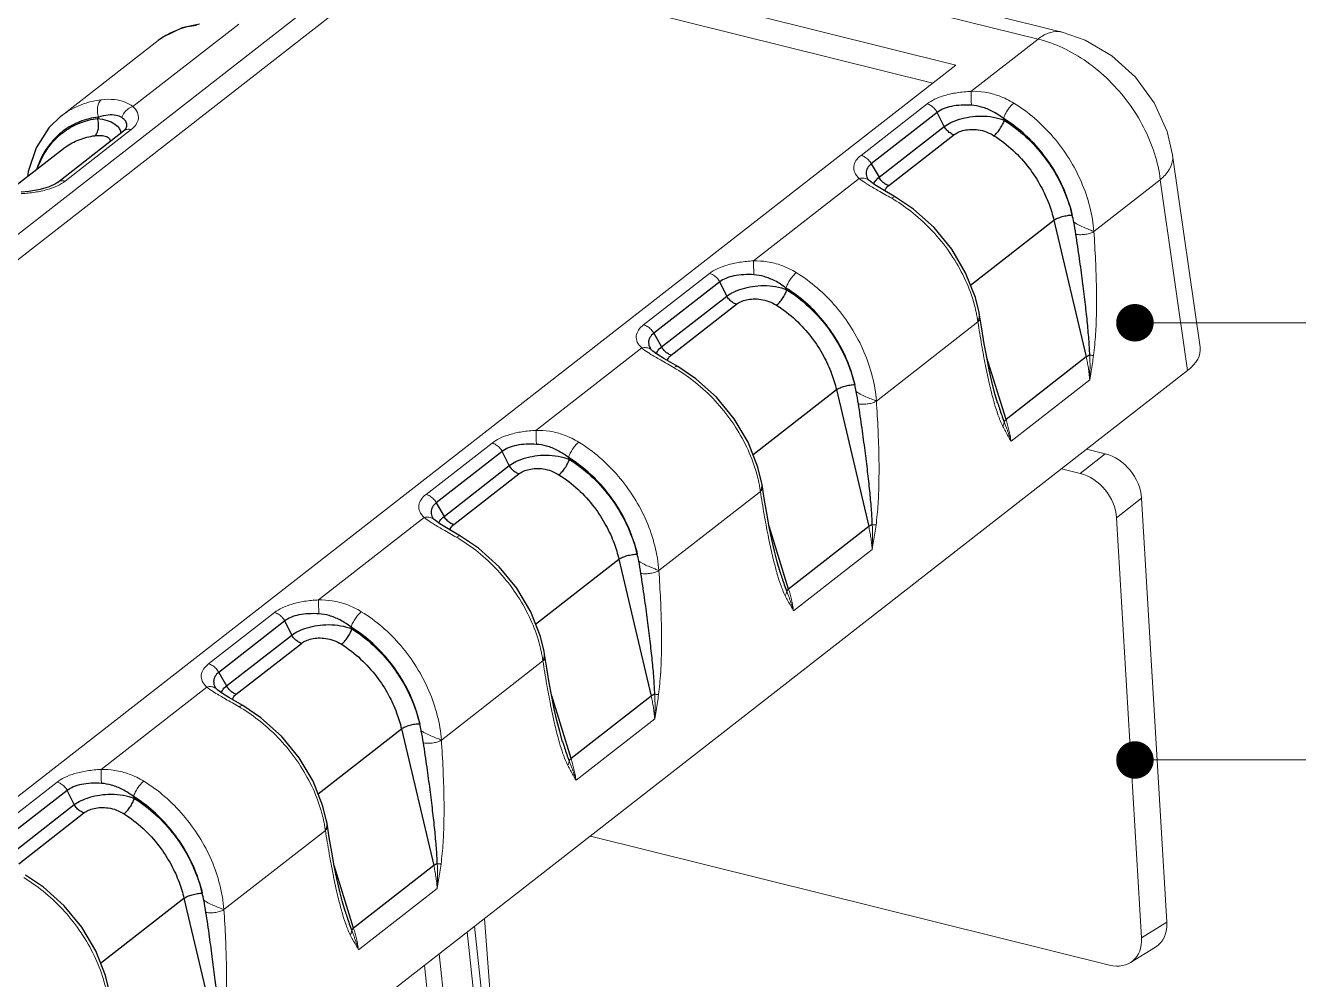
# Model space of a CAD drawing. Header units: inches. Extents: x 3700 to 4563, y 1353 to 2328.
# Drawn here: x 3946.94 to 3977.48, y 2114.42 to 2137.32 of the extents above; entities that cross this region are included whole.
import ezdxf

# ---------------------------------------------------------------- set-up
doc = ezdxf.new("R2010")
doc.units = ezdxf.units.IN
doc.header["$LTSCALE"] = 0.5
doc.layers.add('06___PRT_ALL_SURFS', color=7, linetype='Continuous')
doc.layers.add('from', color=7, linetype='Continuous', lineweight=13)
doc.styles.add('ROMAND', font='romand.shx', dxfattribs={"width": 0.75, "bigfont": 'gbcbig.shx'})
doc.dimstyles.new('YanXiu', dxfattribs={"dimtxt": 2.5, "dimasz": 2.2, "dimexe": 1, "dimexo": 0, "dimgap": 0.66, "dimtad": 0, "dimzin": 9, "dimdsep": 46, "dimtxsty": 'ROMAND', "dimblk": 'CLOSEDBLANK', "dimcen": 0, "dimclrd": 3, "dimclre": 3, "dimclrt": 7, "dimazin": 2, "dimtfac": 1, "dimtofl": 0, "dimtmove": 0, "dimatfit": 3, "dimldrblk": 'CLOSEDBLANK', "dimfxl": 1, "dimlwd": 5, "dimlwe": 5, "dimarcsym": 0})

# ---------------------------------------------------------------- blocks, each defined once
blk = doc.blocks.new('*u77')
at = {"color": 7, "linetype": 'Continuous'}
for p, q in [((56.655, 94.009), (33.75, 99.707)), ((55.773, 93.75), (32.868, 99.448)), ((32.564, 97.809), (-21.349, 55.774)), ((52.743, 92.789), (32.564, 97.809)), ((32.622, 96.914), (-20.435, 55.546)), ((51.887, 92.122), (32.622, 96.914)), ((26.266, 94.3), (22.363, 91.257)), ((23.29, 93.694), (19.715, 90.907)), ((55.773, 93.75), (53.296, 91.819)), ((-1.17, 50.754), (52.743, 92.789)), ((51.673, 91.353), (49.238, 89.455)), ((19.861, 88.507), (22.295, 90.405)), ((22.014, 90.357), (22.015, 90.357)), ((61.752, 82.375), (60.738, 89.468)), ((19.579, 88.458), (19.58, 88.459)), ((49.171, 88.602), (45.268, 85.559)), ((49.453, 88.403), (49.463, 88.397)), ((49.539, 88.525), (49.537, 88.526)), ((57.833, 86.642), (60.285, 88.554)), ((61.292, 81.514), (60.285, 88.554)), ((43.645, 85.094), (41.21, 83.196)), ((53.594, 83.654), (53.595, 83.653)), ((49.805, 80.383), (53.552, 83.304)), ((37.24, 79.3), (41.143, 82.343)), ((41.511, 82.266), (41.509, 82.267)), ((41.425, 82.144), (41.435, 82.138)), ((3.486, 36.443), (61.292, 81.514)), ((57.679, 81.166), (54.774, 78.902)), ((35.617, 78.834), (33.182, 76.936)), ((58.251, 78.437), (57.565, 78.608)), ((57.329, 77.713), (58.251, 78.437)), ((57.329, 77.713), (56.638, 77.885)), ((45.566, 77.395), (45.567, 77.394)), ((41.777, 74.123), (45.524, 77.045)), ((58.67, 76.074), (59.593, 76.798)), ((60.524, 61.144), (59.593, 76.798)), ((29.212, 73.041), (33.115, 76.084)), ((33.397, 75.884), (33.407, 75.878)), ((33.483, 76.006), (33.481, 76.008)), ((59.593, 60.568), (58.67, 76.074)), ((49.651, 74.907), (46.746, 72.643)), ((27.589, 72.575), (25.154, 70.677)), ((37.538, 71.136), (37.539, 71.134)), ((33.749, 67.864), (37.496, 70.786)), ((21.184, 66.781), (25.087, 69.824)), ((25.369, 69.625), (25.379, 69.619)), ((25.455, 69.747), (25.453, 69.748)), ((41.623, 68.648), (38.718, 66.383)), ((19.561, 66.316), (17.126, 64.418)), ((29.51, 64.876), (29.511, 64.875)), ((25.721, 61.605), (29.468, 64.526)), ((39.246, 64.324), (58.409, 59.557)), ((33.595, 62.388), (30.69, 60.124)), ((35.341, 61.28), (35.776, 55.475)), ((59.593, 60.568), (60.524, 61.144)), ((34.701, 60.781), (35.357, 54.645)), ((35.633, 54.86), (34.97, 60.991)), ((59.179, 59.65), (60.111, 60.226)), ((33.665, 59.973), (34.325, 53.927)), ((33.77, 53.494), (33.125, 59.553))]:
    blk.add_line(p, q, dxfattribs=at)
blk.add_lwpolyline([(60.738, 89.469), (60.533, 90.339), (60.059, 91.391), (59.368, 92.34), (58.5, 93.129), (57.51, 93.711), (56.656, 94.009)], dxfattribs=at)
for centre, radius, start, end in [((24.889, 91.634), 2.608, 114.8621, 125.4621), ((24.944, 91.52), 2.735, 109.3926, 114.9003), ((24.836, 91.713), 2.513, 125.5262, 127.9755), ((52.124, 92.639), 5.008, 237.1015, 237.7708), ((49.318, 88.292), 0.32, 46.9119, 56.5021), ((47.291, 82.599), 6.103, 58.8979, 59.7122), ((48.533, 82.599), 5.068, 9.5294, 11.7489), ((48.692, 82.626), 4.906, 7.9392, 9.5258), ((36.545, 84.017), 21.385, 356.88, 358.9309), ((39.05, 84.315), 18.904, 353.166, 355.5649), ((41.29, 82.033), 0.32, 46.9119, 56.5021), ((44.096, 86.38), 5.008, 237.1015, 237.7708), ((47.335, 81.647), 10.355, 357.3409, 2.3961), ((39.263, 76.34), 6.103, 58.8979, 59.7122), ((64.561, 83.254), 10.812, 195.2774, 195.9323), ((40.505, 76.34), 5.068, 9.5294, 11.7489), ((40.664, 76.367), 4.906, 7.9392, 9.5258), ((28.517, 77.757), 21.385, 356.88, 358.9309), ((31.022, 78.055), 18.904, 353.166, 355.5649), ((36.068, 80.12), 5.008, 237.1015, 237.7708), ((33.263, 75.774), 0.32, 46.9119, 56.5021), ((39.307, 75.387), 10.355, 357.3409, 2.3961), ((31.235, 70.081), 6.103, 58.8979, 59.7122), ((56.533, 76.994), 10.812, 195.2774, 195.9323), ((32.477, 70.08), 5.068, 9.5294, 11.7489), ((20.489, 71.498), 21.385, 356.88, 358.9309), ((32.636, 70.107), 4.906, 7.9392, 9.5258), ((22.994, 71.796), 18.904, 353.166, 355.5649), ((28.04, 73.861), 5.008, 237.1015, 237.7708), ((25.235, 69.514), 0.32, 46.9119, 56.5021), ((31.279, 69.128), 10.355, 357.3409, 2.3961), ((23.207, 63.821), 6.103, 58.8979, 59.7122), ((48.505, 70.735), 10.812, 195.2774, 195.9323), ((24.449, 63.821), 5.068, 9.5294, 11.7489), ((24.608, 63.848), 4.906, 7.9392, 9.5258), ((12.461, 65.239), 21.385, 356.88, 358.9309), ((14.966, 65.537), 18.904, 353.166, 355.5649), ((23.251, 62.869), 10.355, 357.3409, 2.3961), ((40.477, 64.476), 10.812, 195.2774, 195.9323)]:
    blk.add_arc(centre, radius, start, end, dxfattribs=at)
for centre, major_axis, ratio, start_param, end_param in [((58.755, 82.14), (3.003, 0.18), 0.462882, -0.592644, 0.037881), ((58.327, 77.11), (-0.922, 1.183), 0.73647, -2.322079, -0.754022), ((57.404, 76.386), (-0.922, 1.183), 0.73647, -2.322079, -0.754022), ((59.258, 61.462), (-0.925, 1.186), 0.732455, -3.221373, -2.325412), ((58.326, 60.886), (-0.925, 1.186), 0.732455, 2.389716, 3.957774)]:
    blk.add_ellipse(centre, major_axis=major_axis, ratio=ratio, start_param=start_param, end_param=end_param, dxfattribs=at)
for points, start_tangent, end_tangent in [([(24.036, 94.1), (24.713, 94.251)], (0.943228, 0.332146), (0.994154, 0.10797)), ([(55.773, 93.75), (56.15, 93.968), (56.515, 94.03), (56.655, 94.008)], (0.788621, 0.61488), (0.969856, -0.243678)), ([(60.285, 88.554), (60.071, 89.526), (59.67, 90.491), (59.102, 91.403), (58.392, 92.22), (57.575, 92.904), (56.688, 93.422), (55.773, 93.75)], (-0.120961, 0.992657), (-0.970404, 0.241485)), ([(53.296, 91.819), (52.783, 91.767), (52.329, 91.666), (51.954, 91.524), (51.673, 91.353)], (-0.999017, -0.044329), (-0.78858, -0.614932)), ([(54.877, 91.384), (54.336, 91.647), (53.802, 91.786), (53.296, 91.819)], (-0.852959, 0.521977), (-0.999741, -0.02277)), ([(53.312, 91.304), (53.303, 91.507), (53.298, 91.689), (53.297, 91.819)], (-0.048528, 0.998822), (0.010414, 0.999946)), ([(21.193, 91.507), (20.449, 91.322), (19.791, 90.964), (19.717, 90.908)], (-0.992566, -0.121705), (-0.788791, -0.614662)), ([(21.087, 90.87), (21.051, 91.054), (21.058, 91.239), (21.108, 91.397), (21.193, 91.507)], (-0.307446, 0.951566), (0.782152, 0.623088)), ([(22.363, 91.257), (22.077, 91.421), (21.682, 91.514), (21.193, 91.507)], (-0.771689, 0.636), (-0.992563, -0.121736)), ([(21.955, 90.848), (22.041, 91.028), (22.185, 91.172), (22.363, 91.258)], (0.263123, 0.964762), (0.965851, 0.259097)), ([(22.295, 90.405), (22.483, 90.6), (22.565, 90.814), (22.528, 91.037), (22.363, 91.257)], (0.788699, 0.61478), (-0.732055, 0.681245)), ([(52.051, 91.041), (51.95, 91.182), (51.818, 91.29), (51.673, 91.353)], (-0.472758, 0.881192), (-0.970424, 0.241408)), ([(54.496, 90.815), (54.562, 90.974), (54.657, 91.137), (54.767, 91.281), (54.877, 91.384)], (0.30528, 0.952263), (0.802004, 0.597319)), ([(57.834, 86.643), (57.682, 87.557), (57.372, 88.465), (56.917, 89.334), (56.334, 90.13), (55.645, 90.823), (54.877, 91.384)], (-0.077975, 0.996955), (-0.852968, 0.521963)), ([(22.015, 90.357), (22.031, 90.369), (22.153, 90.414), (22.295, 90.405)], (0.787768, 0.615972), (0.970423, -0.241411)), ([(49.238, 89.455), (49.052, 89.261), (48.969, 89.046), (49.006, 88.822), (49.171, 88.602)], (-0.788632, -0.614865), (0.732067, -0.681232)), ([(49.617, 89.143), (49.515, 89.284), (49.384, 89.393), (49.238, 89.455)], (-0.472762, 0.88119), (-0.970423, 0.241412)), ([(60.285, 88.554), (60.61, 88.93), (60.742, 89.314), (60.736, 89.468)], (0.752432, 0.65867), (-0.145396, 0.989374)), ([(19.578, 88.335), (19.861, 88.507)], (0.902019, 0.431697), (0.788542, 0.61498)), ([(19.58, 88.459), (19.596, 88.471), (19.719, 88.516), (19.861, 88.507)], (0.786723, 0.617306), (0.970424, -0.241408)), ([(49.495, 88.559), (49.353, 88.614), (49.171, 88.602)], (-0.833879, 0.551947), (-0.965872, -0.25902)), ([(49.171, 88.602), (49.404, 88.435)], (0.771652, -0.636045), (0.839457, -0.543427)), ([(49.463, 88.397), (49.863, 88.16), (50.369, 87.869)], (0.846742, -0.532004), (0.863496, -0.504356)), ([(18.238, 88.041), (18.752, 88.093), (19.204, 88.194), (19.578, 88.335)], (0.999016, 0.044352), (0.902019, 0.431697)), ([(50.508, 87.916), (50.458, 87.92), (50.369, 87.869)], (-0.910436, 0.41365), (-0.774601, -0.63245)), ([(50.444, 87.825), (51.157, 87.324), (51.876, 86.655), (52.496, 85.887), (52.993, 85.051), (53.35, 84.179), (53.494, 83.631)], (0.856254, -0.516554), (0.203503, -0.979074)), ([(57.834, 86.643), (57.689, 86.702), (57.499, 86.778), (57.289, 86.873), (57.09, 86.99)], (-0.912304, 0.409515), (-0.822985, 0.568062)), ([(57.171, 86.539), (57.348, 86.526), (57.534, 86.541), (57.704, 86.582), (57.834, 86.643)], (0.987382, -0.158354), (0.830226, 0.557427)), ([(57.926, 83.618), (57.926, 84.564), (57.893, 85.572), (57.833, 86.642)], (0.016915, 0.999857), (-0.066563, 0.997782)), ([(45.268, 85.559), (44.755, 85.508), (44.301, 85.406), (43.926, 85.264), (43.645, 85.094)], (-0.999017, -0.044329), (-0.78858, -0.614932)), ([(46.849, 85.125), (46.308, 85.388), (45.774, 85.526), (45.268, 85.559)], (-0.852959, 0.521977), (-0.999741, -0.02277)), ([(45.284, 85.045), (45.275, 85.248), (45.27, 85.43), (45.269, 85.56)], (-0.048528, 0.998822), (0.010414, 0.999946)), ([(44.023, 84.782), (43.922, 84.923), (43.79, 85.031), (43.645, 85.094)], (-0.472758, 0.881192), (-0.970424, 0.241408)), ([(46.468, 84.556), (46.534, 84.715), (46.629, 84.878), (46.739, 85.021), (46.849, 85.125)], (0.30528, 0.952263), (0.802004, 0.597319)), ([(49.806, 80.383), (49.654, 81.298), (49.344, 82.206), (48.889, 83.075), (48.306, 83.871), (47.617, 84.564), (46.849, 85.125)], (-0.077975, 0.996955), (-0.852968, 0.521963)), ([(53.595, 83.653), (53.603, 83.515), (53.598, 83.469)], (0.180894, -0.983503), (-0.143533, -0.989646)), ([(41.21, 83.196), (41.024, 83.002), (40.941, 82.787), (40.978, 82.563), (41.143, 82.343)], (-0.788632, -0.614865), (0.732067, -0.681232)), ([(41.589, 82.884), (41.487, 83.025), (41.356, 83.133), (41.21, 83.196)], (-0.472762, 0.88119), (-0.970423, 0.241412)), ([(53.598, 83.469), (53.551, 83.304)], (-0.143533, -0.989646), (-0.386005, -0.922497)), ([(53.626, 83.461), (53.62, 83.397), (53.552, 83.305)], (0.127296, -0.991865), (-0.744648, -0.667458)), ([(53.552, 83.304), (53.69, 82.456), (53.832, 81.694), (53.979, 81.011), (54.131, 80.405)], (0.150028, -0.988682), (0.263717, -0.9646)), ([(41.467, 82.3), (41.325, 82.354), (41.143, 82.343)], (-0.833879, 0.551947), (-0.965872, -0.25902)), ([(41.143, 82.343), (41.376, 82.175)], (0.771652, -0.636045), (0.839457, -0.543427)), ([(41.435, 82.138), (41.835, 81.9), (42.341, 81.61)], (0.846742, -0.532004), (0.863496, -0.504356)), ([(57.55, 82.011), (57.592, 81.811), (57.629, 81.603), (57.658, 81.388), (57.679, 81.166)], (0.226665, -0.973973), (0.071537, -0.997438)), ([(57.679, 81.166), (57.73, 81.47), (57.78, 81.77), (57.82, 82.065)], (0.167993, 0.985788), (0.153721, 0.988114)), ([(57.68, 82.08), (57.736, 82.074), (57.784, 82.069), (57.814, 82.067)], (0.993806, -0.11113), (0.997743, -0.067149)), ([(42.48, 81.657), (42.43, 81.661), (42.341, 81.61)], (-0.910436, 0.41365), (-0.774601, -0.63245)), ([(42.416, 81.565), (43.129, 81.065), (43.848, 80.395), (44.468, 79.627), (44.965, 78.792), (45.322, 77.92), (45.466, 77.372)], (0.856254, -0.516554), (0.203503, -0.979074)), ([(49.806, 80.384), (49.661, 80.442), (49.471, 80.518), (49.261, 80.614), (49.062, 80.731)], (-0.912304, 0.409515), (-0.822985, 0.568062)), ([(49.143, 80.28), (49.32, 80.267), (49.507, 80.282), (49.676, 80.322), (49.806, 80.384)], (0.987382, -0.158354), (0.830226, 0.557427)), ([(49.898, 77.358), (49.898, 78.305), (49.865, 79.312), (49.805, 80.383)], (0.016915, 0.999857), (-0.066563, 0.997782)), ([(54.164, 80.286), (54.292, 79.88), (54.469, 79.448)], (0.274725, -0.961523), (0.433165, -0.901315)), ([(54.522, 79.617), (54.514, 79.561), (54.496, 79.504), (54.469, 79.448)], (-0.059711, -0.998216), (-0.490237, -0.871589)), ([(54.469, 79.448), (54.568, 79.266), (54.67, 79.084), (54.774, 78.902)], (0.470268, -0.882524), (0.496921, -0.867796)), ([(54.522, 79.617), (54.574, 79.483), (54.62, 79.361), (54.66, 79.248), (54.695, 79.146), (54.726, 79.055), (54.752, 78.973), (54.774, 78.902)], (0.368358, -0.929684), (0.292884, -0.956148)), ([(54.774, 78.902), (54.74, 79.107), (54.697, 79.31), (54.647, 79.508), (54.59, 79.703)], (-0.144965, 0.989437), (-0.298547, 0.954395)), ([(37.24, 79.3), (36.727, 79.249), (36.273, 79.147), (35.898, 79.005), (35.617, 78.834)], (-0.999017, -0.044329), (-0.78858, -0.614932)), ([(38.821, 78.865), (38.28, 79.129), (37.746, 79.267), (37.24, 79.3)], (-0.852959, 0.521977), (-0.999741, -0.02277)), ([(37.256, 78.785), (37.247, 78.989), (37.242, 79.17), (37.241, 79.3)], (-0.048528, 0.998822), (0.010414, 0.999946)), ([(35.995, 78.522), (35.894, 78.663), (35.762, 78.772), (35.617, 78.834)], (-0.472758, 0.881192), (-0.970424, 0.241408)), ([(38.44, 78.296), (38.506, 78.456), (38.601, 78.619), (38.711, 78.762), (38.821, 78.865)], (0.30528, 0.952263), (0.802004, 0.597319)), ([(41.778, 74.124), (41.626, 75.038), (41.316, 75.947), (40.861, 76.815), (40.278, 77.612), (39.589, 78.304), (38.821, 78.865)], (-0.077975, 0.996955), (-0.852968, 0.521963)), ([(45.57, 77.209), (45.523, 77.044)], (-0.143533, -0.989646), (-0.386005, -0.922497)), ([(45.598, 77.201), (45.592, 77.138), (45.524, 77.045)], (0.127296, -0.991865), (-0.744648, -0.667458)), ([(45.567, 77.394), (45.575, 77.256), (45.57, 77.209)], (0.180894, -0.983503), (-0.143533, -0.989646)), ([(33.182, 76.936), (32.996, 76.742), (32.913, 76.527), (32.95, 76.304), (33.115, 76.084)], (-0.788632, -0.614865), (0.732067, -0.681232)), ([(33.561, 76.624), (33.46, 76.766), (33.328, 76.874), (33.182, 76.936)], (-0.472762, 0.88119), (-0.970423, 0.241412)), ([(45.524, 77.045), (45.662, 76.197), (45.804, 75.434), (45.951, 74.752), (46.103, 74.145)], (0.150028, -0.988682), (0.263717, -0.9646)), ([(33.439, 76.041), (33.297, 76.095), (33.115, 76.083)], (-0.833879, 0.551947), (-0.965872, -0.25902)), ([(33.115, 76.084), (33.348, 75.916)], (0.771652, -0.636045), (0.839457, -0.543427)), ([(33.407, 75.878), (33.807, 75.641), (34.313, 75.35)], (0.846742, -0.532004), (0.863496, -0.504356)), ([(49.522, 75.751), (49.564, 75.551), (49.601, 75.344), (49.63, 75.129), (49.651, 74.907)], (0.226665, -0.973973), (0.071537, -0.997438)), ([(49.651, 74.907), (49.702, 75.21), (49.752, 75.511), (49.792, 75.806)], (0.167993, 0.985788), (0.153721, 0.988114)), ([(49.653, 75.82), (49.708, 75.815), (49.756, 75.81), (49.786, 75.808)], (0.993806, -0.11113), (0.997743, -0.067149)), ([(34.452, 75.397), (34.402, 75.402), (34.313, 75.35)], (-0.910436, 0.41365), (-0.774601, -0.63245)), ([(34.388, 75.306), (35.101, 74.806), (35.82, 74.136), (36.44, 73.368), (36.937, 72.532), (37.294, 71.66), (37.438, 71.112)], (0.856254, -0.516554), (0.203503, -0.979074)), ([(41.778, 74.124), (41.633, 74.183), (41.443, 74.259), (41.233, 74.355), (41.034, 74.471)], (-0.912304, 0.409515), (-0.822985, 0.568062)), ([(41.115, 74.02), (41.292, 74.008), (41.479, 74.023), (41.648, 74.063), (41.778, 74.124)], (0.987382, -0.158354), (0.830226, 0.557427)), ([(41.87, 71.099), (41.87, 72.046), (41.837, 73.053), (41.777, 74.123)], (0.016915, 0.999857), (-0.066563, 0.997782)), ([(46.136, 74.026), (46.264, 73.621), (46.441, 73.189)], (0.274725, -0.961523), (0.433165, -0.901315)), ([(46.494, 73.357), (46.486, 73.301), (46.468, 73.245), (46.441, 73.189)], (-0.059711, -0.998216), (-0.490237, -0.871589)), ([(46.494, 73.357), (46.546, 73.224), (46.592, 73.101), (46.632, 72.989), (46.667, 72.887), (46.698, 72.795), (46.724, 72.714), (46.746, 72.643)], (0.368358, -0.929684), (0.292884, -0.956148)), ([(46.746, 72.643), (46.712, 72.848), (46.669, 73.05), (46.619, 73.249), (46.562, 73.444)], (-0.144965, 0.989437), (-0.298547, 0.954395)), ([(29.212, 73.041), (28.699, 72.989), (28.245, 72.888), (27.87, 72.746), (27.589, 72.575)], (-0.999017, -0.044329), (-0.78858, -0.614932)), ([(30.793, 72.606), (30.252, 72.869), (29.718, 73.008), (29.212, 73.041)], (-0.852959, 0.521977), (-0.999741, -0.02277)), ([(29.228, 72.526), (29.219, 72.729), (29.214, 72.911), (29.213, 73.041)], (-0.048528, 0.998822), (0.010414, 0.999946)), ([(46.441, 73.189), (46.54, 73.007), (46.642, 72.825), (46.746, 72.643)], (0.470268, -0.882524), (0.496921, -0.867796)), ([(27.967, 72.263), (27.866, 72.404), (27.734, 72.512), (27.589, 72.575)], (-0.472758, 0.881192), (-0.970424, 0.241408)), ([(30.412, 72.037), (30.478, 72.196), (30.573, 72.359), (30.683, 72.503), (30.793, 72.606)], (0.30528, 0.952263), (0.802004, 0.597319)), ([(33.75, 67.865), (33.598, 68.779), (33.288, 69.687), (32.833, 70.556), (32.25, 71.352), (31.561, 72.045), (30.793, 72.606)], (-0.077975, 0.996955), (-0.852968, 0.521963)), ([(37.539, 71.134), (37.547, 70.996), (37.542, 70.95)], (0.180894, -0.983503), (-0.143533, -0.989646)), ([(25.154, 70.677), (24.968, 70.483), (24.885, 70.268), (24.922, 70.044), (25.087, 69.824)], (-0.788632, -0.614865), (0.732067, -0.681232)), ([(25.533, 70.365), (25.432, 70.506), (25.3, 70.614), (25.154, 70.677)], (-0.472762, 0.88119), (-0.970423, 0.241412)), ([(37.542, 70.95), (37.495, 70.785)], (-0.143533, -0.989646), (-0.386005, -0.922497)), ([(37.57, 70.942), (37.564, 70.879), (37.496, 70.786)], (0.127296, -0.991865), (-0.744648, -0.667458)), ([(37.496, 70.786), (37.634, 69.938), (37.776, 69.175), (37.923, 68.492), (38.075, 67.886)], (0.150028, -0.988682), (0.263717, -0.9646)), ([(25.411, 69.781), (25.269, 69.835), (25.087, 69.824)], (-0.833879, 0.551947), (-0.965872, -0.25902)), ([(25.087, 69.824), (25.32, 69.656)], (0.771652, -0.636045), (0.839457, -0.543427)), ([(25.379, 69.619), (25.779, 69.382), (26.285, 69.091)], (0.846742, -0.532004), (0.863496, -0.504356)), ([(41.625, 69.561), (41.68, 69.555), (41.728, 69.551), (41.758, 69.549)], (0.993806, -0.11113), (0.997743, -0.067149)), ([(26.424, 69.138), (26.374, 69.142), (26.285, 69.091)], (-0.910436, 0.41365), (-0.774601, -0.63245)), ([(41.494, 69.492), (41.536, 69.292), (41.573, 69.084), (41.602, 68.87), (41.623, 68.648)], (0.226665, -0.973973), (0.071537, -0.997438)), ([(41.623, 68.648), (41.674, 68.951), (41.724, 69.251), (41.764, 69.546)], (0.167993, 0.985788), (0.153721, 0.988114)), ([(26.36, 69.047), (27.073, 68.546), (27.792, 67.877), (28.412, 67.109), (28.909, 66.273), (29.266, 65.401), (29.41, 64.853)], (0.856254, -0.516554), (0.203503, -0.979074)), ([(33.75, 67.865), (33.605, 67.924), (33.415, 68), (33.205, 68.095), (33.006, 68.212)], (-0.912304, 0.409515), (-0.822985, 0.568062)), ([(33.087, 67.761), (33.264, 67.748), (33.451, 67.763), (33.62, 67.804), (33.75, 67.865)], (0.987382, -0.158354), (0.830226, 0.557427)), ([(33.842, 64.84), (33.842, 65.786), (33.809, 66.794), (33.749, 67.864)], (0.016915, 0.999857), (-0.066563, 0.997782)), ([(38.108, 67.767), (38.236, 67.361), (38.413, 66.929)], (0.274725, -0.961523), (0.433165, -0.901315)), ([(21.184, 66.781), (20.671, 66.73), (20.217, 66.628), (19.842, 66.486), (19.561, 66.316)], (-0.999017, -0.044329), (-0.78858, -0.614932)), ([(22.765, 66.347), (22.224, 66.61), (21.69, 66.748), (21.184, 66.781)], (-0.852959, 0.521977), (-0.999741, -0.02277)), ([(21.2, 66.267), (21.191, 66.47), (21.186, 66.652), (21.185, 66.781)], (-0.048528, 0.998822), (0.010414, 0.999946)), ([(38.466, 67.098), (38.458, 67.042), (38.44, 66.985), (38.413, 66.929)], (-0.059711, -0.998216), (-0.490237, -0.871589)), ([(38.413, 66.929), (38.512, 66.747), (38.615, 66.565), (38.718, 66.383)], (0.470268, -0.882524), (0.496921, -0.867796)), ([(38.466, 67.098), (38.518, 66.965), (38.564, 66.842), (38.604, 66.73), (38.639, 66.628), (38.67, 66.536), (38.696, 66.455), (38.718, 66.383)], (0.368358, -0.929684), (0.292884, -0.956148)), ([(38.718, 66.383), (38.684, 66.589), (38.641, 66.791), (38.591, 66.989), (38.534, 67.184)], (-0.144965, 0.989437), (-0.298547, 0.954395)), ([(19.939, 66.004), (19.838, 66.145), (19.706, 66.253), (19.561, 66.316)], (-0.472758, 0.881192), (-0.970424, 0.241408)), ([(22.384, 65.778), (22.45, 65.937), (22.545, 66.1), (22.655, 66.243), (22.765, 66.347)], (0.30528, 0.952263), (0.802004, 0.597319)), ([(25.722, 61.605), (25.57, 62.519), (25.26, 63.428), (24.805, 64.297), (24.222, 65.093), (23.533, 65.786), (22.765, 66.347)], (-0.077975, 0.996955), (-0.852968, 0.521963)), ([(29.511, 64.875), (29.519, 64.737), (29.514, 64.69)], (0.180894, -0.983503), (-0.143533, -0.989646)), ([(29.514, 64.69), (29.467, 64.526)], (-0.143533, -0.989646), (-0.386005, -0.922497)), ([(29.542, 64.683), (29.536, 64.619), (29.468, 64.527)], (0.127296, -0.991865), (-0.744648, -0.667458)), ([(29.468, 64.526), (29.606, 63.678), (29.748, 62.916), (29.895, 62.233), (30.047, 61.627)], (0.150028, -0.988682), (0.263717, -0.9646)), ([(33.466, 63.232), (33.508, 63.033), (33.545, 62.825), (33.574, 62.61), (33.595, 62.388)], (0.226665, -0.973973), (0.071537, -0.997438)), ([(33.595, 62.388), (33.646, 62.692), (33.696, 62.992), (33.736, 63.287)], (0.167993, 0.985788), (0.153721, 0.988114)), ([(33.597, 63.302), (33.652, 63.296), (33.7, 63.291), (33.73, 63.289)], (0.993806, -0.11113), (0.997743, -0.067149)), ([(18.332, 62.787), (19.045, 62.287), (19.764, 61.617), (20.384, 60.849), (20.881, 60.014), (21.238, 59.142), (21.382, 58.593)], (0.856254, -0.516554), (0.203503, -0.979074)), ([(25.722, 61.606), (25.577, 61.664), (25.387, 61.74), (25.177, 61.836), (24.978, 61.953)], (-0.912304, 0.409515), (-0.822985, 0.568062)), ([(25.059, 61.502), (25.236, 61.489), (25.423, 61.504), (25.592, 61.544), (25.722, 61.606)], (0.987382, -0.158354), (0.830226, 0.557427)), ([(25.814, 58.58), (25.814, 59.527), (25.781, 60.534), (25.721, 61.605)], (0.016915, 0.999857), (-0.066563, 0.997782)), ([(30.08, 61.508), (30.208, 61.102), (30.385, 60.67)], (0.274725, -0.961523), (0.433165, -0.901315)), ([(30.438, 60.839), (30.43, 60.783), (30.412, 60.726), (30.385, 60.67)], (-0.059711, -0.998216), (-0.490237, -0.871589)), ([(30.385, 60.67), (30.484, 60.488), (30.587, 60.306), (30.69, 60.124)], (0.470268, -0.882524), (0.496921, -0.867796)), ([(30.438, 60.839), (30.49, 60.705), (30.536, 60.583), (30.576, 60.47), (30.611, 60.368), (30.642, 60.277), (30.668, 60.195), (30.69, 60.124)], (0.368358, -0.929684), (0.292884, -0.956148)), ([(30.69, 60.124), (30.656, 60.329), (30.613, 60.531), (30.563, 60.73), (30.506, 60.925)], (-0.144965, 0.989437), (-0.298547, 0.954395))]:
    blk.add_spline(points, degree=3, dxfattribs=dict(at, start_tangent=start_tangent, end_tangent=end_tangent))
at = {"layer": '06___PRT_ALL_SURFS', "color": 7, "linetype": 'Continuous'}
for p, q in [((21.087, 90.87), (21.057, 90.818)), ((52.051, 91.041), (49.617, 89.143)), ((52.31, 90.521), (52.051, 91.041)), ((54.53, 90.748), (54.496, 90.815)), ((19.58, 88.459), (22.014, 90.357)), ((22.096, 90.439), (22.096, 90.439)), ((49.904, 88.645), (52.31, 90.521)), ((50.26, 88.34), (52.666, 90.215)), ((19.794, 89.701), (17.72, 88.083)), ((49.617, 89.143), (49.904, 88.645)), ((49.491, 88.581), (49.491, 88.58)), ((49.498, 88.569), (49.491, 88.58)), ((18.522, 88.12), (18.241, 88.098)), ((50.508, 87.917), (49.991, 88.218)), ((53.28, 84.665), (56.356, 87.064)), ((56.356, 87.064), (57.55, 82.011)), ((44.023, 84.782), (41.589, 82.884)), ((44.282, 84.262), (44.023, 84.782)), ((41.876, 82.386), (44.282, 84.262)), ((46.502, 84.488), (46.468, 84.556)), ((42.232, 82.08), (44.638, 83.956)), ((53.611, 83.561), (53.594, 83.654)), ((53.692, 83.045), (53.611, 83.561)), ((41.589, 82.884), (41.876, 82.386)), ((41.47, 82.31), (41.463, 82.321)), ((41.463, 82.321), (41.463, 82.32)), ((42.48, 81.658), (41.963, 81.959)), ((54.59, 79.703), (53.875, 82.017)), ((57.55, 82.011), (54.59, 79.703)), ((45.252, 78.406), (48.328, 80.805)), ((48.328, 80.805), (49.522, 75.751)), ((54.278, 80.327), (54.28, 80.321)), ((35.995, 78.522), (33.561, 76.624)), ((36.254, 78.003), (35.995, 78.522)), ((38.474, 78.229), (38.44, 78.296)), ((33.848, 76.127), (36.254, 78.003)), ((34.204, 75.821), (36.61, 77.697)), ((45.583, 77.301), (45.566, 77.395)), ((45.664, 76.785), (45.583, 77.301)), ((33.561, 76.624), (33.848, 76.127)), ((33.435, 76.062), (33.435, 76.061)), ((33.442, 76.05), (33.435, 76.062)), ((34.452, 75.399), (33.935, 75.699)), ((46.562, 73.444), (45.847, 75.758)), ((49.522, 75.751), (46.562, 73.444)), ((37.224, 72.147), (40.3, 74.545)), ((40.3, 74.545), (41.494, 69.492)), ((46.25, 74.068), (46.252, 74.062)), ((27.967, 72.263), (25.533, 70.365)), ((28.226, 71.743), (27.967, 72.263)), ((30.446, 71.97), (30.412, 72.037)), ((25.82, 69.867), (28.226, 71.743)), ((26.176, 69.562), (28.582, 71.437)), ((37.555, 71.042), (37.538, 71.136)), ((37.636, 70.526), (37.555, 71.042)), ((25.533, 70.365), (25.82, 69.867)), ((25.407, 69.803), (25.407, 69.802)), ((25.414, 69.791), (25.407, 69.802)), ((26.424, 69.139), (25.907, 69.44)), ((38.534, 67.184), (37.819, 69.498)), ((41.494, 69.492), (38.534, 67.184)), ((29.196, 65.887), (32.272, 68.286)), ((32.272, 68.286), (33.466, 63.232)), ((38.222, 67.808), (38.224, 67.802)), ((19.939, 66.004), (17.505, 64.106)), ((20.198, 65.484), (19.939, 66.004)), ((17.792, 63.608), (20.198, 65.484)), ((22.418, 65.71), (22.384, 65.778)), ((18.148, 63.302), (20.554, 65.178)), ((29.527, 64.782), (29.51, 64.876)), ((29.608, 64.266), (29.527, 64.782)), ((30.506, 60.925), (29.791, 63.239)), ((33.466, 63.232), (30.506, 60.925)), ((21.168, 59.628), (24.244, 62.027)), ((24.244, 62.027), (25.438, 56.973)), ((30.194, 61.549), (30.196, 61.543))]:
    blk.add_line(p, q, dxfattribs=at)
for points in [[(24.822, 94.296), (24.184, 94.163), (23.485, 93.834), (23.29, 93.694)], [(19.717, 90.909), (19.262, 90.473), (18.785, 89.736), (18.493, 88.861), (18.467, 88.666)], [(22.096, 90.439), (22.09, 90.431), (22.034, 90.373), (22.015, 90.357)], [(19.579, 88.458), (19.505, 88.407), (19.271, 88.293), (18.939, 88.191), (18.522, 88.12)], [(49.537, 88.526), (49.518, 88.545), (49.498, 88.569)], [(49.991, 88.218), (49.751, 88.367), (49.583, 88.487), (49.539, 88.525)], [(53.594, 83.653), (53.46, 84.207), (53.1, 85.121), (52.584, 85.993), (51.932, 86.786), (51.173, 87.47), (50.508, 87.917)], [(54.28, 80.321), (54.17, 80.704), (54.07, 81.104), (53.973, 81.535), (53.878, 82), (53.785, 82.501), (53.692, 83.045)], [(41.509, 82.267), (41.49, 82.286), (41.47, 82.31)], [(41.963, 81.959), (41.723, 82.107), (41.555, 82.228), (41.511, 82.266)], [(45.566, 77.394), (45.432, 77.948), (45.072, 78.862), (44.556, 79.733), (43.904, 80.527), (43.145, 81.21), (42.48, 81.658)], [(46.252, 74.062), (46.142, 74.445), (46.042, 74.844), (45.945, 75.276), (45.85, 75.74), (45.757, 76.241), (45.664, 76.785)], [(33.481, 76.008), (33.462, 76.027), (33.442, 76.05)], [(33.935, 75.699), (33.695, 75.848), (33.527, 75.968), (33.483, 76.006)], [(37.538, 71.134), (37.404, 71.688), (37.044, 72.602), (36.528, 73.474), (35.876, 74.268), (35.117, 74.951), (34.452, 75.399)], [(38.224, 67.803), (38.114, 68.186), (38.014, 68.585), (37.917, 69.017), (37.822, 69.481), (37.729, 69.982), (37.636, 70.526)], [(25.453, 69.748), (25.434, 69.767), (25.414, 69.791)], [(25.907, 69.44), (25.667, 69.589), (25.499, 69.709), (25.455, 69.747)], [(29.51, 64.875), (29.376, 65.429), (29.016, 66.343), (28.5, 67.215), (27.848, 68.008), (27.089, 68.692), (26.424, 69.139)], [(30.196, 61.543), (30.086, 61.926), (29.986, 62.326), (29.889, 62.757), (29.794, 63.221), (29.701, 63.723), (29.608, 64.266)], [(21.482, 58.616), (21.348, 59.17), (20.988, 60.084), (20.472, 60.955), (19.82, 61.749), (19.061, 62.432), (18.396, 62.88)]]:
    blk.add_lwpolyline(points, dxfattribs=at)
for centre, radius, start, end in [((47.102, 84.952), 10.194, 11.5309, 13.0269), ((48.174, 85.165), 9.101, 8.6831, 11.5663), ((39.074, 78.693), 10.194, 11.5309, 13.0269), ((40.146, 78.906), 9.101, 8.6831, 11.5663), ((31.046, 72.434), 10.194, 11.5309, 13.0269), ((32.118, 72.646), 9.101, 8.6831, 11.5663), ((23.018, 66.174), 10.194, 11.5309, 13.0269), ((24.09, 66.387), 9.101, 8.6831, 11.5663), ((14.99, 59.915), 10.194, 11.5309, 13.0269), ((16.062, 60.128), 9.101, 8.6831, 11.5663)]:
    blk.add_arc(centre, radius, start, end, dxfattribs=at)
for points, start_tangent, end_tangent in [([(53.312, 91.304), (52.935, 91.308), (52.573, 91.264), (52.274, 91.172), (52.051, 91.041)], (-0.997569, 0.069687), (-0.775107, -0.63183)), ([(54.496, 90.815), (54.087, 91.08), (53.687, 91.239), (53.312, 91.304)], (-0.787318, 0.616548), (-0.997554, 0.069905)), ([(21.087, 90.87), (20.396, 90.695), (19.792, 90.357), (19.296, 89.868), (18.928, 89.251), (18.82, 88.962)], (-0.992477, -0.122428), (-0.305325, -0.952248)), ([(18.831, 88.953), (18.847, 88.998), (19.07, 89.482), (19.399, 89.944), (19.846, 90.348), (20.409, 90.652), (21.057, 90.818)], (0.336482, 0.94169), (0.991114, 0.133018)), ([(20.954, 90.181), (21.039, 90.291), (21.088, 90.449), (21.094, 90.634), (21.057, 90.818)], (0.782113, 0.623137), (-0.314357, 0.949305)), ([(21.057, 90.818), (21.41, 90.747), (21.693, 90.609), (21.863, 90.431)], (0.995279, -0.097059), (0.504416, -0.863461)), ([(21.955, 90.848), (21.748, 90.928), (21.454, 90.942), (21.087, 90.87)], (-0.842162, 0.539224), (-0.9574, -0.288767)), ([(22.096, 90.439), (22.138, 90.57), (22.096, 90.717), (21.955, 90.848)], (0.506126, 0.86246), (-0.841968, 0.539527)), ([(52.31, 90.521), (52.558, 90.668), (52.878, 90.79), (53.254, 90.875), (53.671, 90.907), (54.114, 90.867), (54.53, 90.748)], (0.801518, 0.59797), (0.928875, -0.370393)), ([(54.145, 90.181), (54.255, 90.284), (54.366, 90.427), (54.462, 90.589), (54.53, 90.748)], (0.802408, 0.596776), (0.314665, 0.949203)), ([(57.033, 87.25), (56.775, 88.086), (56.373, 88.892), (55.849, 89.632), (55.217, 90.282), (54.496, 90.815)], (-0.220689, 0.975344), (-0.85237, 0.52294)), ([(54.53, 90.748), (55.325, 90.138), (55.991, 89.408), (56.489, 88.645), (56.826, 87.911), (57.033, 87.25)], (0.848448, -0.529278), (0.229892, -0.973216)), ([(21.863, 90.431), (21.917, 90.275)], (0.504416, -0.863461), (0.1138, -0.993504)), ([(52.666, 90.215), (52.528, 90.281), (52.405, 90.387), (52.31, 90.521)], (-0.957117, 0.289701), (-0.472763, 0.881189)), ([(52.666, 90.215), (52.829, 90.311), (53.04, 90.381), (53.288, 90.414), (53.565, 90.398), (53.862, 90.321), (54.145, 90.181)], (0.788442, 0.615109), (0.847569, -0.530685)), ([(19.794, 89.7), (19.874, 89.76), (20.376, 90.032), (20.954, 90.181)], (0.788173, 0.615454), (0.990981, 0.134)), ([(20.954, 90.181), (21.192, 90.191), (21.381, 90.149), (21.492, 90.068), (21.525, 89.973)], (0.990969, 0.134092), (0.03632, -0.99934)), ([(54.145, 90.181), (54.851, 89.637), (55.441, 88.987), (55.88, 88.308), (56.178, 87.654), (56.356, 87.064)], (0.847631, -0.530586), (0.225872, -0.974157)), ([(49.617, 89.143), (49.472, 88.986), (49.424, 88.801), (49.478, 88.603), (49.491, 88.581)], (-0.801844, -0.597534), (0.497498, -0.867465)), ([(49.708, 88.392), (49.748, 88.477), (49.904, 88.645)], (0.314509, 0.949254), (0.77547, 0.631384)), ([(50.26, 88.34), (50.122, 88.405), (49.999, 88.511), (49.904, 88.645)], (-0.957119, 0.289696), (-0.472758, 0.881192)), ([(50.12, 88.14), (50.154, 88.226), (50.26, 88.34)], (0.200875, 0.979617), (0.788799, 0.614651)), ([(56.356, 87.064), (56.49, 87.134), (56.665, 87.194), (56.854, 87.235), (57.033, 87.25)], (0.828001, 0.560727), (0.999998, 0.001794)), ([(57.681, 82.08), (57.648, 82.67), (57.589, 83.327), (57.51, 84.042), (57.415, 84.812), (57.302, 85.642), (57.171, 86.539)], (-0.020278, 0.999794), (-0.150133, 0.988666)), ([(45.284, 85.045), (44.907, 85.049), (44.545, 85.004), (44.246, 84.913), (44.023, 84.782)], (-0.997569, 0.069687), (-0.775107, -0.63183)), ([(44.282, 84.262), (44.53, 84.408), (44.85, 84.531), (45.226, 84.616), (45.643, 84.648), (46.086, 84.608), (46.502, 84.488)], (0.801518, 0.59797), (0.928875, -0.370393)), ([(46.468, 84.556), (46.059, 84.821), (45.659, 84.979), (45.284, 85.045)], (-0.787318, 0.616548), (-0.997554, 0.069905)), ([(44.638, 83.956), (44.5, 84.021), (44.377, 84.127), (44.282, 84.262)], (-0.957117, 0.289701), (-0.472763, 0.881189)), ([(44.638, 83.956), (44.801, 84.052), (45.012, 84.121), (45.26, 84.154), (45.537, 84.139), (45.834, 84.062), (46.117, 83.921)], (0.788442, 0.615109), (0.847569, -0.530685)), ([(46.117, 83.921), (46.227, 84.025), (46.338, 84.167), (46.434, 84.33), (46.502, 84.488)], (0.802408, 0.596776), (0.314665, 0.949203)), ([(49.005, 80.991), (48.747, 81.827), (48.345, 82.633), (47.821, 83.372), (47.189, 84.023), (46.468, 84.556)], (-0.220689, 0.975344), (-0.85237, 0.52294)), ([(46.502, 84.488), (47.297, 83.879), (47.963, 83.149), (48.461, 82.386), (48.798, 81.651), (49.005, 80.991)], (0.848448, -0.529278), (0.229892, -0.973216)), ([(46.117, 83.921), (46.823, 83.378), (47.413, 82.728), (47.852, 82.048), (48.15, 81.394), (48.328, 80.805)], (0.847631, -0.530586), (0.225872, -0.974157)), ([(41.589, 82.884), (41.444, 82.727), (41.396, 82.541), (41.45, 82.344), (41.463, 82.321)], (-0.801844, -0.597534), (0.497498, -0.867465)), ([(41.68, 82.133), (41.72, 82.218), (41.876, 82.386)], (0.314509, 0.949254), (0.77547, 0.631384)), ([(42.232, 82.08), (42.094, 82.146), (41.971, 82.251), (41.876, 82.386)], (-0.957119, 0.289696), (-0.472758, 0.881192)), ([(42.092, 81.88), (42.126, 81.967), (42.232, 82.08)], (0.200875, 0.979617), (0.788799, 0.614651)), ([(57.681, 82.08), (57.609, 82.046), (57.55, 82.011)], (-0.920107, -0.391667), (-0.828001, -0.560727)), ([(48.328, 80.805), (48.462, 80.875), (48.637, 80.935), (48.826, 80.976), (49.005, 80.991)], (0.828001, 0.560727), (0.999998, 0.001794)), ([(49.653, 75.82), (49.62, 76.411), (49.561, 77.068), (49.482, 77.783), (49.387, 78.552), (49.274, 79.383), (49.143, 80.28)], (-0.020278, 0.999794), (-0.150133, 0.988666)), ([(54.28, 80.321), (54.35, 80.1), (54.522, 79.617)], (0.295315, -0.9554), (0.379656, -0.925128)), ([(54.59, 79.703), (54.548, 79.659), (54.522, 79.617)], (-0.748069, -0.663621), (-0.392568, -0.919723)), ([(37.256, 78.785), (36.879, 78.79), (36.517, 78.745), (36.218, 78.653), (35.995, 78.522)], (-0.997569, 0.069687), (-0.775107, -0.63183)), ([(38.44, 78.296), (38.031, 78.561), (37.631, 78.72), (37.256, 78.785)], (-0.787318, 0.616548), (-0.997554, 0.069905)), ([(36.254, 78.003), (36.502, 78.149), (36.822, 78.272), (37.198, 78.357), (37.615, 78.388), (38.058, 78.348), (38.474, 78.229)], (0.801518, 0.59797), (0.928875, -0.370393)), ([(38.089, 77.662), (38.199, 77.765), (38.31, 77.908), (38.406, 78.07), (38.474, 78.229)], (0.802408, 0.596776), (0.314665, 0.949203)), ([(40.977, 74.731), (40.719, 75.567), (40.317, 76.373), (39.793, 77.113), (39.161, 77.763), (38.44, 78.296)], (-0.220689, 0.975344), (-0.85237, 0.52294)), ([(38.474, 78.229), (39.269, 77.62), (39.935, 76.889), (40.433, 76.126), (40.77, 75.392), (40.977, 74.731)], (0.848448, -0.529278), (0.229892, -0.973216)), ([(36.61, 77.697), (36.472, 77.762), (36.349, 77.868), (36.254, 78.003)], (-0.957117, 0.289701), (-0.472763, 0.881189)), ([(36.61, 77.697), (36.773, 77.793), (36.984, 77.862), (37.232, 77.895), (37.509, 77.88), (37.806, 77.802), (38.089, 77.662)], (0.788442, 0.615109), (0.847569, -0.530685)), ([(38.089, 77.662), (38.795, 77.119), (39.385, 76.468), (39.824, 75.789), (40.122, 75.135), (40.3, 74.545)], (0.847631, -0.530586), (0.225872, -0.974157)), ([(33.561, 76.624), (33.416, 76.467), (33.368, 76.282), (33.422, 76.084), (33.435, 76.062)], (-0.801844, -0.597534), (0.497498, -0.867465)), ([(33.652, 75.874), (33.692, 75.958), (33.848, 76.127)], (0.314509, 0.949254), (0.77547, 0.631384)), ([(34.204, 75.821), (34.066, 75.886), (33.943, 75.992), (33.848, 76.127)], (-0.957119, 0.289696), (-0.472758, 0.881192)), ([(34.064, 75.621), (34.098, 75.707), (34.204, 75.821)], (0.200875, 0.979617), (0.788799, 0.614651)), ([(49.653, 75.82), (49.581, 75.786), (49.522, 75.751)], (-0.920107, -0.391667), (-0.828001, -0.560727)), ([(40.3, 74.545), (40.434, 74.616), (40.609, 74.676), (40.798, 74.716), (40.977, 74.731)], (0.828001, 0.560727), (0.999998, 0.001794)), ([(41.625, 69.561), (41.592, 70.151), (41.533, 70.809), (41.454, 71.524), (41.359, 72.293), (41.246, 73.124), (41.115, 74.02)], (-0.020278, 0.999794), (-0.150133, 0.988666)), ([(46.252, 74.062), (46.322, 73.84), (46.494, 73.357)], (0.295315, -0.9554), (0.379656, -0.925128)), ([(46.562, 73.444), (46.52, 73.399), (46.494, 73.357)], (-0.748069, -0.663621), (-0.392568, -0.919723)), ([(29.228, 72.526), (28.851, 72.53), (28.489, 72.486), (28.19, 72.394), (27.967, 72.263)], (-0.997569, 0.069687), (-0.775107, -0.63183)), ([(30.412, 72.037), (30.003, 72.302), (29.603, 72.461), (29.228, 72.526)], (-0.787318, 0.616548), (-0.997554, 0.069905)), ([(28.226, 71.743), (28.474, 71.89), (28.794, 72.012), (29.17, 72.097), (29.587, 72.129), (30.03, 72.089), (30.446, 71.97)], (0.801518, 0.59797), (0.928875, -0.370393)), ([(30.061, 71.403), (30.171, 71.506), (30.282, 71.649), (30.378, 71.811), (30.446, 71.97)], (0.802408, 0.596776), (0.314665, 0.949203)), ([(32.949, 68.472), (32.691, 69.308), (32.289, 70.114), (31.765, 70.854), (31.133, 71.504), (30.412, 72.037)], (-0.220689, 0.975344), (-0.85237, 0.52294)), ([(30.446, 71.97), (31.241, 71.36), (31.907, 70.63), (32.405, 69.867), (32.743, 69.133), (32.949, 68.472)], (0.848448, -0.529278), (0.229892, -0.973216)), ([(28.582, 71.437), (28.444, 71.503), (28.321, 71.609), (28.226, 71.743)], (-0.957117, 0.289701), (-0.472763, 0.881189)), ([(28.582, 71.437), (28.745, 71.533), (28.956, 71.603), (29.204, 71.636), (29.481, 71.62), (29.778, 71.543), (30.061, 71.403)], (0.788442, 0.615109), (0.847569, -0.530685)), ([(30.061, 71.403), (30.767, 70.859), (31.357, 70.209), (31.796, 69.53), (32.094, 68.876), (32.272, 68.286)], (0.847631, -0.530586), (0.225872, -0.974157)), ([(25.533, 70.365), (25.388, 70.208), (25.34, 70.023), (25.394, 69.825), (25.407, 69.803)], (-0.801844, -0.597534), (0.497498, -0.867465)), ([(25.624, 69.614), (25.664, 69.699), (25.82, 69.867)], (0.314509, 0.949254), (0.77547, 0.631384)), ([(26.176, 69.562), (26.038, 69.627), (25.915, 69.733), (25.82, 69.867)], (-0.957119, 0.289696), (-0.472758, 0.881192)), ([(26.036, 69.362), (26.07, 69.448), (26.176, 69.562)], (0.200875, 0.979617), (0.788799, 0.614651)), ([(41.625, 69.561), (41.553, 69.527), (41.494, 69.492)], (-0.920107, -0.391667), (-0.828001, -0.560727)), ([(32.272, 68.286), (32.406, 68.356), (32.581, 68.416), (32.77, 68.457), (32.949, 68.472)], (0.828001, 0.560727), (0.999998, 0.001794)), ([(33.597, 63.302), (33.564, 63.892), (33.505, 64.549), (33.426, 65.264), (33.331, 66.034), (33.218, 66.864), (33.087, 67.761)], (-0.020278, 0.999794), (-0.150133, 0.988666)), ([(38.224, 67.802), (38.294, 67.581), (38.466, 67.098)], (0.295315, -0.9554), (0.379656, -0.925128)), ([(38.534, 67.184), (38.492, 67.14), (38.466, 67.098)], (-0.748069, -0.663621), (-0.392568, -0.919723)), ([(21.2, 66.267), (20.823, 66.271), (20.461, 66.226), (20.162, 66.135), (19.939, 66.004)], (-0.997569, 0.069687), (-0.775107, -0.63183)), ([(22.384, 65.778), (21.975, 66.043), (21.575, 66.201), (21.2, 66.267)], (-0.787318, 0.616548), (-0.997554, 0.069905)), ([(20.198, 65.484), (20.446, 65.63), (20.766, 65.753), (21.142, 65.838), (21.559, 65.87), (22.002, 65.829), (22.418, 65.71)], (0.801518, 0.59797), (0.928875, -0.370393)), ([(20.554, 65.178), (20.416, 65.243), (20.293, 65.349), (20.198, 65.484)], (-0.957117, 0.289701), (-0.472763, 0.881189)), ([(20.554, 65.178), (20.717, 65.274), (20.928, 65.343), (21.176, 65.376), (21.453, 65.361), (21.75, 65.284), (22.033, 65.143)], (0.788442, 0.615109), (0.847569, -0.530685)), ([(22.033, 65.143), (22.143, 65.247), (22.254, 65.389), (22.35, 65.552), (22.418, 65.71)], (0.802408, 0.596776), (0.314665, 0.949203)), ([(24.921, 62.213), (24.663, 63.049), (24.261, 63.855), (23.737, 64.594), (23.105, 65.245), (22.384, 65.778)], (-0.220689, 0.975344), (-0.85237, 0.52294)), ([(22.418, 65.71), (23.213, 65.101), (23.879, 64.371), (24.377, 63.608), (24.715, 62.873), (24.921, 62.213)], (0.848448, -0.529278), (0.229892, -0.973216)), ([(22.033, 65.143), (22.739, 64.6), (23.329, 63.95), (23.768, 63.27), (24.066, 62.616), (24.244, 62.027)], (0.847631, -0.530586), (0.225872, -0.974157)), ([(33.597, 63.302), (33.525, 63.268), (33.466, 63.232)], (-0.920107, -0.391667), (-0.828001, -0.560727)), ([(24.244, 62.027), (24.378, 62.097), (24.553, 62.157), (24.742, 62.198), (24.921, 62.213)], (0.828001, 0.560727), (0.999998, 0.001794)), ([(25.569, 57.042), (25.536, 57.633), (25.477, 58.29), (25.398, 59.005), (25.303, 59.774), (25.19, 60.605), (25.059, 61.502)], (-0.020278, 0.999794), (-0.150133, 0.988666)), ([(30.196, 61.543), (30.266, 61.322), (30.438, 60.839)], (0.295315, -0.9554), (0.379656, -0.925128)), ([(30.506, 60.925), (30.464, 60.881), (30.438, 60.839)], (-0.748069, -0.663621), (-0.392568, -0.919723))]:
    blk.add_spline(points, degree=3, dxfattribs=dict(at, start_tangent=start_tangent, end_tangent=end_tangent))
blk = doc.blocks.new('_ClosedBlank')
at = {"color": 0, "linetype": 'ByBlock', "lineweight": -2}
for p, q in [((-1, 0.167), (0, 0)), ((-1, 0.167), (-1, -0.167)), ((0, 0), (-1, -0.167))]:
    blk.add_line(p, q, dxfattribs=at)

msp = doc.modelspace()

# ---------------------------------------------------------------- block references
at = {"layer": 'from', "xscale": 0.650000000000091, "yscale": 0.6499999999999773, "zscale": 0.65}
msp.add_blockref('*u77', (3934.978, 2076.055, 0), dxfattribs=at)

# ---------------------------------------------------------------- leaders
at = {"layer": 'from', "color": 4}
for points in [[(3973.554, 2130.183, 0), (3988.453, 2130.183, 0)], [(3973.554, 2119.69, 0), (3988.453, 2119.69, 0)]]:
    msp.add_leader(points, dimstyle='YanXiu', override={"dimasz": 0.9, "dimldrblk": 'Dot'}, dxfattribs=at)

doc.saveas('drawing.dxf')
